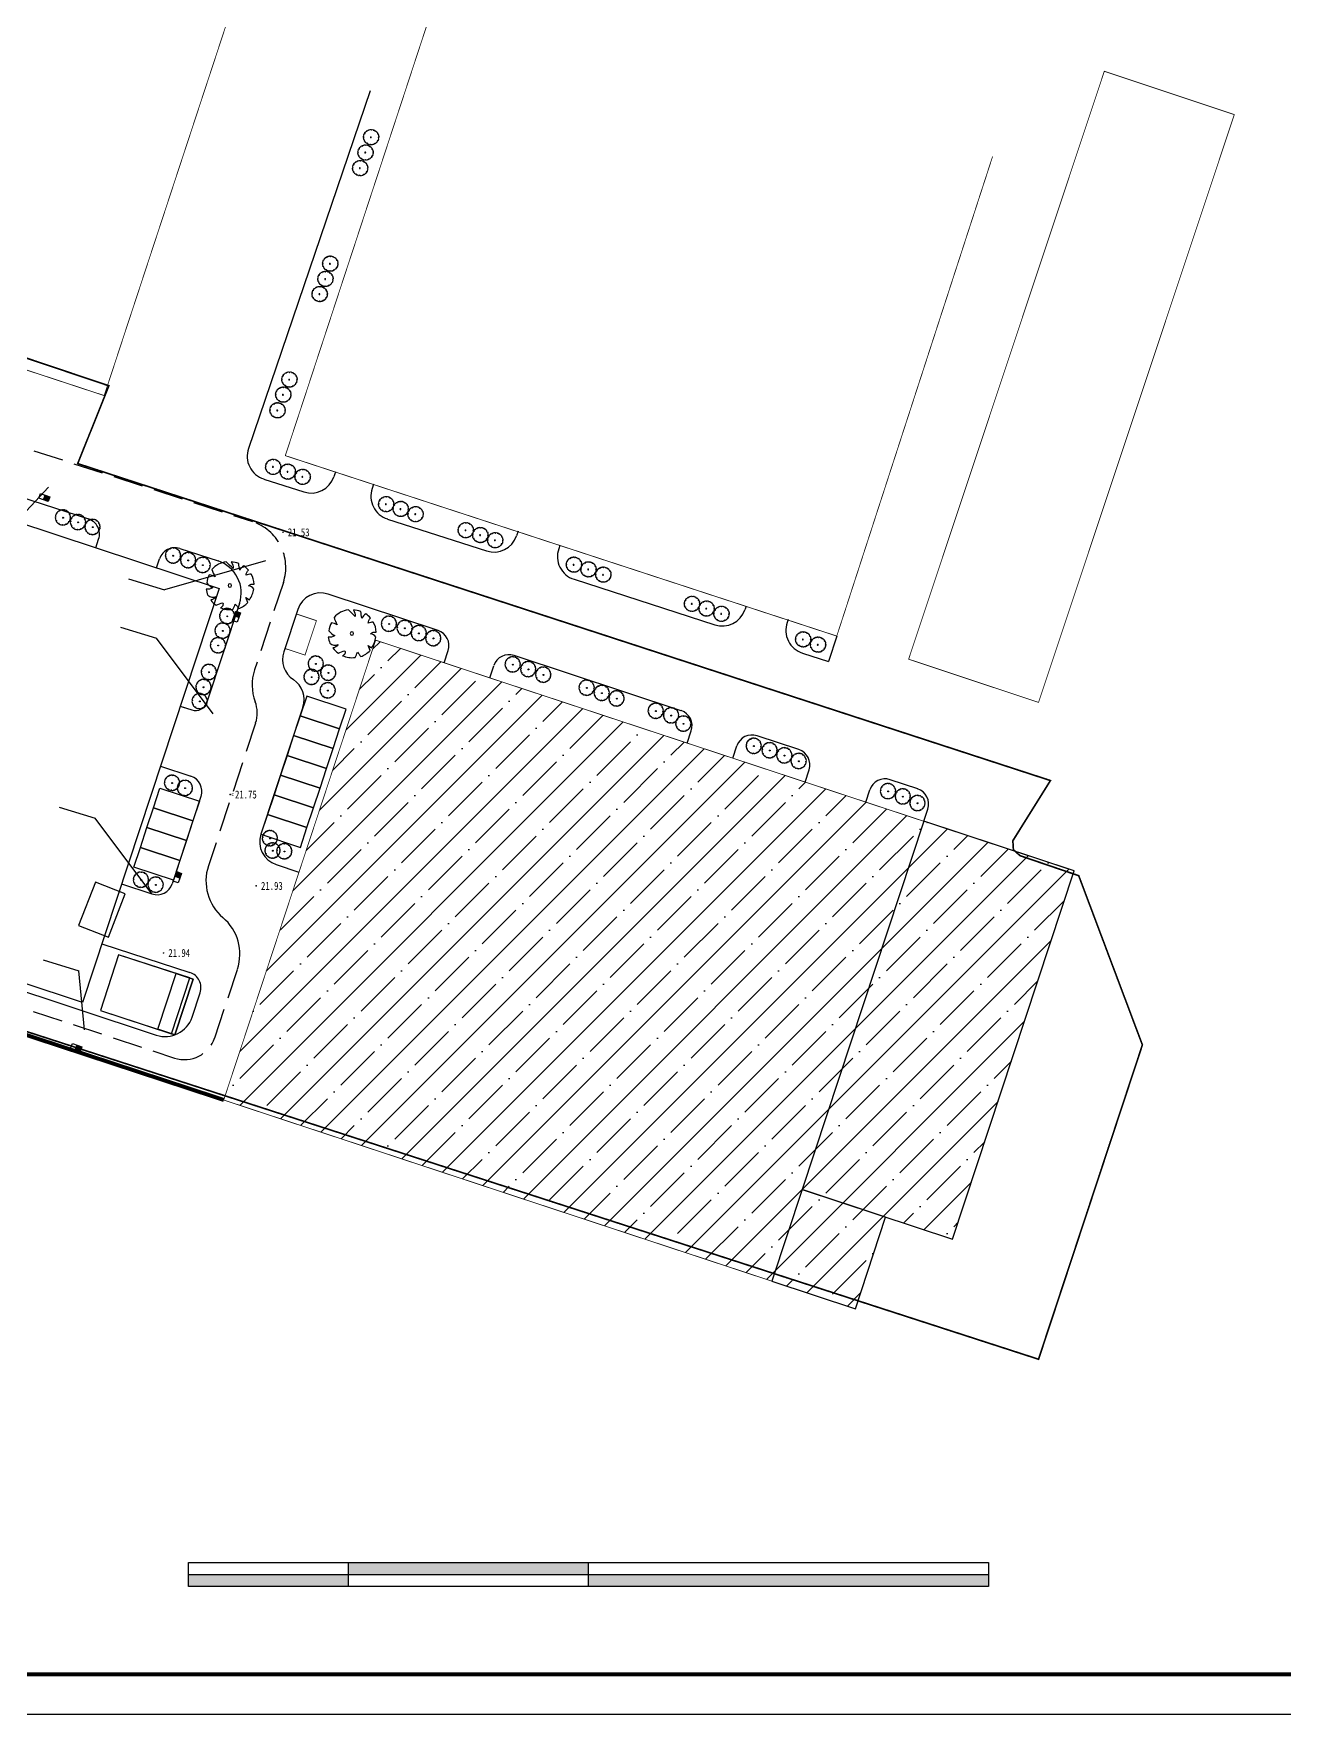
# Model space of a CAD drawing. Extents: x 422613 to 426483, y 3454133 to 3456790.
# Drawn here: x 424240.7 to 424397, y 3455771.7 to 3455981.7 of the extents above; entities that cross this region are included whole.
import ezdxf
from ezdxf.enums import TextEntityAlignment as Align

# ---------------------------------------------------------------- set-up
doc = ezdxf.new("R2010")
doc.units = 0
doc.header["$LTSCALE"] = 0.5
doc.header["$PDSIZE"] = 0.2
doc.linetypes.add('ACAD_ISO10W100', pattern=[18, 12, -3, 0, -3])
doc.linetypes.add('DASH', pattern=[0.35, 0.25, -0.1])
doc.layers.get('0').update_dxf_attribs({"linetype": 'CONTINUOUS'})
for name, color, linetype in [('0 - 新建建筑', 7, 'CONTINUOUS'), ('0 - 绿化2', 74, 'CONTINUOUS'), ('0 - 规划--用地红线', 6, 'CONTINUOUS'), ('AXIS_外部', 171, 'CONTINUOUS'), ('DIM_雨水', 3, 'CONTINUOUS'), ('GCD', 1, 'CONTINUOUS'), ('JMD', 6, 'CONTINUOUS'), ('LV', 8, 'CONTINUOUS'), ('PKNG-TSRP', 83, 'CONTINUOUS'), ('TK', 7, 'CONTINUOUS'), ('TREE', 3, 'CONTINUOUS'), ('TWT_雨水口', 4, 'CONTINUOUS'), ('ZDH', 1, 'CONTINUOUS'), ('围墙线', 32, 'CONTINUOUS')]:
    doc.layers.add(name, color=color, linetype=linetype)
doc.styles.get("Standard").update_dxf_attribs({"font": 'rs.shx', "bigfont": 'hztxt.shx'})
doc.styles.add('宋体', font='')
doc.styles.add('正等线体', font='simhei.ttf')
doc.styles.get('宋体').set_extended_font_data('SimSun')
doc.linetypes.add('FENCELINE2', pattern='A,0.25,-0.1,[132,ltypeshp.shx,S=0.1,R=0,X=-0.1,Y=0],-0.1,1', length=1.45)

# ---------------------------------------------------------------- blocks, each defined once
blk = doc.blocks.new('$plan$00003853')
at = {"layer": '0 - 绿化2', "color": 8}
blk.add_lwpolyline([(227, 1020, -0.064779), (482, 928, -0.140502), (396, 691, 0.022693), (675, 782, -0.079452), (887, 533, 0.167891), (592, 468, 0.027315), (999, 345, -0.172277), (998, -362, -0.066723), (654, -389, -0.062305), (849, -572, -0.091342), (592, -836, -0.143439), (285, -705, 0.213293), (366, -986, -0.068191), (89, -1047, -0.278754), (-132, -757, 0.22121), (-146, -1029, -0.081068), (-464, -929, 0.034822), (-501, -626, 0.431768), (-644, -818, -0.134445), (-967, -375, -0.054829), (-808, -178, 0.035323), (-1051, -141, -0.115847), (-1001, 342), (-767, 368), (-931, 457, -0.12079), (-611, 836, -0.192954), (-378, 705, 0.24867), (-432, 953, -0.109754), (15, 1047, -0.045563), (77, 823, 0.166126)], format="xyb", close=True, dxfattribs=at)
blk.add_circle((13, -7), 75.6, dxfattribs=at)
blk = doc.blocks.new('BRANCHD', base_point=(0.5, 0.5))
for p, q in [((0.95, 0.74), (0.93, 0.75)), ((0.96, 0.69), (0.95, 0.74)), ((0.97, 0.69), (0.96, 0.69)), ((0.99, 0.67), (0.97, 0.69)), ((0.97, 0.59), (0.99, 0.59)), ((0.97, 0.57), (0.97, 0.59)), ((1.01, 0.55), (0.97, 0.57)), ((0.98, 0.65), (0.99, 0.67)), ((1, 0.62), (0.98, 0.65)), ((0.99, 0.59), (1, 0.62)), ((1, 0.5), (1.01, 0.52)), ((1.01, 0.52), (1.01, 0.55))]:
    blk.add_line(p, q)
blk = doc.blocks.new('M_F16')
at = {"xscale": 1016, "yscale": 1016, "zscale": 1016}
for rotation in [150, 180, 120, 90, 59.99999999999999, 30, 330.0000000000001, 210, 240, 270, 300.0000000000001]:
    blk.add_blockref('BRANCHD', (3, 9), dxfattribs=dict(at, rotation=rotation))
blk.add_blockref('BRANCHD', (3, 9), dxfattribs=at)
at = {"width": 0.8, "flags": 9}
for tag in ['YSIZE', 'XSIZE']:
    blk.add_attdef(tag, (0, 0), '', height=0.2, dxfattribs=at)
blk = doc.blocks.new('SHU1')
at = {"layer": 'LV'}
for radius in [137, 92.1]:
    blk.add_circle((214, 644), radius, dxfattribs=at)
at = {"layer": 'LV', "xscale": 4.5, "yscale": 4.5, "zscale": 4.5}
blk.add_blockref('M_F16', (267, 678), dxfattribs=at)
blk = doc.blocks.new('GC200')
at = {"linetype": 'Continuous', "const_width": 0.2, "flags": 128}
blk.add_lwpolyline([(-0.1, 0, 1), (0.1, 0, 1)], format="xyb", close=True, dxfattribs=at)
blk = doc.blocks.new('A$C7F6F64A1')
h = blk.add_hatch(color=256)
h.paths.add_polyline_path([(20.95, 7.35), (0.95, 7.35), (0.95, 5.85), (20.95, 5.85)])
h.paths.add_polyline_path([(50.95, 8.85), (20.95, 8.85), (20.95, 7.35), (50.95, 7.35)])
h.paths.add_polyline_path([(100.95, 7.35), (50.95, 7.35), (50.95, 5.85), (100.95, 5.85)])
for p, q in [((0.95, 5.85), (0.95, 8.85)), ((20.95, 5.85), (20.95, 8.85)), ((50.95, 5.85), (50.95, 8.85)), ((0.95, 7.35), (100.95, 7.35))]:
    blk.add_line(p, q)
blk.add_lwpolyline([(0.95, 8.85), (100.95, 8.85), (100.95, 5.85), (0.95, 5.85)], close=True)
blk = doc.blocks.new('$TwtSys$00000424')
for p, q in [((-500, 250), (500, 250)), ((-500, -250), (-500, 250)), ((0, -250), (0, 250)), ((500, 250), (500, -250)), ((500, -250), (-500, -250))]:
    blk.add_line(p, q)
blk.add_solid([(0, 250), (500, 250), (0, -250), (500, -250)])
blk = doc.blocks.new('GeYuanFrame_84131745', base_point=(20.09, 4.53))
at = {"layer": 'TK'}
blk.add_lwpolyline([(20.09, 4.53), (20.09, 598.53), (861.09, 598.53), (861.09, 4.53)], close=True, dxfattribs=at)
at = {"layer": 'TK', "const_width": 1}
blk.add_lwpolyline([(45.09, 588.53), (851.09, 588.53), (851.09, 14.53), (45.09, 14.53)], close=True, dxfattribs=at)

msp = doc.modelspace()

# ---------------------------------------------------------------- hatches: boundary and pattern name
at = {"linetype": 'Continuous'}
h = msp.add_hatch(dxfattribs=at)
h.set_pattern_fill('ANSI35', color=8, scale=1.5, style=0)
h.set_pattern_definition([(45, (853.5734, 224.447), (-3.3675960454, 3.3675960454), []), (45, (856.941, 224.447), (-3.3675960454, 3.3675960454), [5.953125, -1.190625, 0, -1.190625])])
h.paths.add_polyline_path([(424283.46, 3455905.93), (424351.98, 3455883.29), (424332.99, 3455825.81), (424264.47, 3455848.45)])
h.paths.add_polyline_path([(424351.98, 3455883.29), (424370.78, 3455877.08), (424355.57, 3455831.04), (424347.2, 3455833.8), (424343.42, 3455822.37), (424332.99, 3455825.81)])

# ---------------------------------------------------------------- linework, layer by layer
at = {"color": 3, "linetype": 'Continuous'}
for p, q in [((424242.58, 3455925.07), (424236.45, 3455918.49)), ((424269.68, 3455915.85), (424257.07, 3455912.23)), ((424252.58, 3455913.59), (424257.07, 3455912.23)), ((424251.58, 3455907.54), (424256.06, 3455906.17)), ((424263.16, 3455896.7), (424256.06, 3455906.17)), ((424243.92, 3455885.04), (424248.41, 3455883.68)), ((424255.5, 3455874.21), (424248.41, 3455883.68)), ((424241.9, 3455865.97), (424246.38, 3455864.61)), ((424247.07, 3455857.24), (424246.38, 3455864.61))]:
    msp.add_line(p, q, dxfattribs=at)
at = {"color": 1, "linetype": 'Continuous', "flags": 128}
msp.add_lwpolyline([(424250.12, 3455937.72), (424122.1, 3455980.76), (424092.42, 3455906.29), (424220.29, 3455863.34), (424366.32, 3455816.05), (424379.3, 3455855.34), (424371.34, 3455876.49), (424364, 3455878.99), (424363.18, 3455879.74), (424363.11, 3455880.85), (424367.81, 3455888.38), (424246.22, 3455928)], close=True, dxfattribs=at)
at = {"layer": '0 - 新建建筑', "const_width": 0.1}
for points in [[(424187.68, 3456057.02), (424157.95, 3455966.63), (424249.53, 3455936.5), (424279.27, 3456026.89)], [(424299.22, 3456011.25), (424272.17, 3455928.99), (424341.1, 3455906.44), (424360.57, 3455966.37)]]:
    msp.add_lwpolyline(points, dxfattribs=at)
for points in [[(424350.08, 3455903.55), (424366.32, 3455898.15), (424390.79, 3455971.62), (424374.54, 3455977.03)], [(424273.55, 3455909.2), (424276.06, 3455908.37), (424274.63, 3455904.06), (424272.13, 3455904.89)], [(424283.46, 3455905.93), (424351.98, 3455883.29), (424332.99, 3455825.81), (424264.47, 3455848.45)], [(424351.98, 3455883.29), (424370.78, 3455877.08), (424355.57, 3455831.04), (424347.2, 3455833.8), (424343.42, 3455822.37), (424332.99, 3455825.81)]]:
    msp.add_lwpolyline(points, close=True, dxfattribs=at)
at = {"layer": '0 - 新建建筑'}
for points in [[(424217.87, 3455927.6), (424263.9, 3455912.39), (424246.81, 3455860.66), (424200.78, 3455875.87)], [(424251.32, 3455866.6), (424249.06, 3455859.62), (424258.36, 3455856.59), (424260.67, 3455863.57)], [(424258.53, 3455864.26), (424260.67, 3455863.57), (424258.36, 3455856.6), (424256.23, 3455857.29)]]:
    msp.add_lwpolyline(points, close=True, dxfattribs=at)
at = {"layer": '0 - 规划--用地红线', "color": 1, "linetype": 'ACAD_ISO10W100', "ltscale": 2, "const_width": 0.2}
msp.add_lwpolyline([(424250.12, 3455937.72), (424122.1, 3455980.76), (424092.42, 3455906.29), (424220.29, 3455863.34), (424366.32, 3455816.05), (424379.3, 3455855.34), (424371.34, 3455876.49), (424364, 3455878.99), (424363.18, 3455879.74), (424363.11, 3455880.85), (424367.81, 3455888.38), (424246.22, 3455928)], close=True, dxfattribs=at)
at = {"layer": '0 - 规划--用地红线', "color": 1, "linetype": 'ACAD_ISO10W100', "ltscale": 0.0005}
msp.add_lwpolyline([(424250.12, 3455937.72), (424122.1, 3455980.76), (424092.42, 3455906.29), (424220.29, 3455863.34), (424366.32, 3455816.05), (424379.3, 3455855.34), (424371.34, 3455876.49), (424364, 3455878.99), (424363.18, 3455879.74), (424363.11, 3455880.85), (424367.81, 3455888.38), (424246.22, 3455928)], close=True, dxfattribs=at)
at = {"layer": 'AXIS_外部', "color": 8}
for p, q in [((424282.78, 3455974.6), (424267.56, 3455929.89)), ((424278.44, 3455926.96), (424278.24, 3455926.35)), ((424236.19, 3455924.77), (424247.55, 3455921.09)), ((424269.48, 3455926.07), (424274.47, 3455924.46)), ((424283.2, 3455925.41), (424283.02, 3455924.9)), ((424284.94, 3455921.07), (424297.31, 3455917.08)), ((424248.48, 3455917.48), (424248.84, 3455918.56)), ((424301.27, 3455919.54), (424301.08, 3455918.96)), ((424256.08, 3455914.97), (424256.45, 3455916.11)), ((424258.97, 3455917.39), (424263.76, 3455915.83)), ((424306.48, 3455917.77), (424306.34, 3455917.36)), ((424291.26, 3455907.15), (424277.53, 3455911.69)), ((424308.26, 3455913.54), (424325.86, 3455907.85)), ((424266.45, 3455910.53), (424262.36, 3455898.16)), ((424273.74, 3455909.78), (424271.98, 3455904.45)), ((424329.76, 3455910.15), (424329.62, 3455909.73)), ((424335.01, 3455908.5), (424334.89, 3455908.13)), ((424341.1, 3455906.44), (424340.07, 3455903.25)), ((424292.03, 3455903.1), (424292.53, 3455904.63)), ((424321.64, 3455897.11), (424300.76, 3455904.02)), ((424336.8, 3455904.31), (424340.07, 3455903.25)), ((424297.73, 3455901.21), (424298.23, 3455902.74)), ((424259.04, 3455897.68), (424259.52, 3455897.52)), ((424259.04, 3455897.68), (424260.47, 3455897.21)), ((424274.38, 3455897.56), (424269.13, 3455881.66)), ((424322.41, 3455893.06), (424322.91, 3455894.59)), ((424336.36, 3455892.25), (424331.14, 3455893.98)), ((424328.11, 3455891.18), (424328.61, 3455892.71)), ((424256.57, 3455890.18), (424260.36, 3455888.92)), ((424337.13, 3455888.2), (424337.63, 3455889.72)), ((424344.73, 3455885.69), (424345.23, 3455887.22)), ((424351.21, 3455887.35), (424347.76, 3455888.49)), ((424261.63, 3455886.4), (424258.03, 3455875.48)), ((424351.98, 3455883.29), (424352.48, 3455884.82)), ((424271.03, 3455877.87), (424273.88, 3455876.93)), ((424203.12, 3455874.04), (424256.04, 3455856.56)), ((424251.7, 3455875.46), (424255.5, 3455874.21)), ((424249.22, 3455867.96), (424260.25, 3455864.39)), ((424260.53, 3455858.81), (424261.53, 3455861.86))]:
    msp.add_line(p, q, dxfattribs=at)
at = {"layer": 'AXIS_外部', "color": 8, "linetype": 'DASH', "ltscale": 30}
for p, q in [((424160.83, 3455955.51), (424268.08, 3455920.74)), ((424271.93, 3455913.15), (424268.32, 3455902.23)), ((424268.46, 3455895.57), (424262.56, 3455877.71)), ((424200.79, 3455872.71), (424258.31, 3455853.7)), ((424263.36, 3455856.24), (424266.19, 3455864.8))]:
    msp.add_line(p, q, dxfattribs=at)
at = {"layer": 'AXIS_外部', "color": 8}
for centre, radius, start, end in [((424270.4, 3455928.93), 3, 161.2009, 252.0837), ((424275.4, 3455927.31), 3, 252.0837, 341.2009), ((424285.86, 3455923.93), 3, 161.2009, 252.0837), ((424246.94, 3455919.18), 2, 341.7171, 72.0388), ((424298.24, 3455919.93), 3, 252.0837, 341.2009), ((424258.35, 3455915.48), 2, 72.0388, 161.7171), ((424309.18, 3455916.39), 3, 161.2009, 252.0837), ((424262.47, 3455911.84), 4.19, 341.7171, 72.0388), ((424276.59, 3455908.84), 3, 71.7171, 161.7171), ((424326.78, 3455910.7), 3, 252.0837, 341.2009), ((424337.73, 3455907.16), 3, 161.2009, 252.0837), ((424290.63, 3455905.25), 2, 341.7171, 71.7171), ((424274.83, 3455903.51), 3, 161.7171, 236.647), ((424300.13, 3455902.12), 2, 71.7171, 161.7171), ((424271.53, 3455898.5), 3, 341.7171, 56.647), ((424260.94, 3455898.63), 1.5, 251.7171, 341.7171), ((424321.01, 3455895.22), 2, 341.7171, 71.7171), ((424330.51, 3455892.08), 2, 71.7171, 161.7171), ((424335.74, 3455890.35), 2, 341.7171, 71.7171), ((424259.74, 3455887.03), 2, 341.7171, 71.7171), ((424347.13, 3455886.59), 2, 71.7171, 161.7171), ((424350.58, 3455885.45), 2, 341.7171, 71.7171), ((424271.97, 3455880.72), 3, 161.7171, 251.7171), ((424256.13, 3455876.11), 2, 251.7171, 341.7171), ((424259.63, 3455862.49), 2, 341.7171, 72.0383), ((424257.15, 3455859.93), 3.55, 251.7171, 341.7171)]:
    msp.add_arc(centre, radius, start, end, dxfattribs=at)
at = {"layer": 'AXIS_外部', "color": 8, "linetype": 'DASH', "ltscale": 30}
for centre, radius, start, end in [((424266.23, 3455915.03), 6, 341.7171, 72.0388), ((424259.56, 3455857.5), 4, 251.7171, 341.7171)]:
    msp.add_arc(centre, radius, start, end, dxfattribs=at)
at = {"layer": 'AXIS_外部', "color": 8, "linetype": 'Continuous', "ltscale": 30}
for centre, radius, start, end in [((424274.02, 3455900.35), 6, 161.7171, 200.6393), ((424264.66, 3455896.83), 4, 341.7171, 20.6393)]:
    msp.add_arc(centre, radius, start, end, dxfattribs=at)
at = {"layer": 'AXIS_外部', "color": 8, "linetype": 'Continuous'}
for centre, start, end in [((424268.25, 3455875.83), 161.7171, 229.6928), ((424260.49, 3455866.68), 341.7171, 49.6928)]:
    msp.add_arc(centre, 6, start, end, dxfattribs=at)
at = {"layer": 'DIM_雨水'}
for points in [[(424260.57, 3455919.45, 0, 0, 0), (424255.68, 3455921.23, 0.427, 0, 0), (424254.18, 3455921.78, 0, 0, 0)], [(424256.56, 3455903.45, 0, 0, 0), (424258.33, 3455908.34, 0.427, 0, 0), (424258.88, 3455909.84, 0, 0, 0)], [(424250.51, 3455886.19, 0, 0, 0), (424252.29, 3455891.08, 0.427, 0, 0), (424252.84, 3455892.58, 0, 0, 0)]]:
    msp.add_lwpolyline(points, format="xyseb", dxfattribs=at)
at = {"layer": 'JMD', "linetype": 'Continuous', "flags": 128}
for points in [[(424351.98, 3455883.29), (424336.77, 3455837.25), (424355.57, 3455831.04), (424370.78, 3455877.08)], [(424347.2, 3455833.8), (424336.77, 3455837.25), (424332.99, 3455825.81), (424343.42, 3455822.37)]]:
    msp.add_lwpolyline(points, close=True, dxfattribs=at)
at = {"layer": 'JMD', "color": 250, "linetype": 'Continuous', "flags": 128}
for points in [[(424248.43, 3455875.67), (424246.34, 3455870.26), (424250.06, 3455868.82), (424252.15, 3455874.24)], [(424249.06, 3455859.62), (424257.96, 3455856.73), (424260.22, 3455863.72), (424251.32, 3455866.6)]]:
    msp.add_lwpolyline(points, close=True, dxfattribs=at)
at = {"layer": 'PKNG-TSRP', "color": 8}
for points in [[(424278.96, 3455894.84), (424279.77, 3455897.31), (424274.84, 3455898.94), (424274.02, 3455896.47)], [(424278.14, 3455892.37), (424278.96, 3455894.84), (424274.02, 3455896.47), (424273.2, 3455894)], [(424277.33, 3455889.9), (424278.14, 3455892.37), (424273.2, 3455894), (424272.39, 3455891.53)], [(424276.51, 3455887.43), (424277.33, 3455889.9), (424272.39, 3455891.53), (424271.57, 3455889.07)], [(424275.69, 3455884.97), (424276.51, 3455887.43), (424271.57, 3455889.07), (424270.76, 3455886.6)], [(424255.69, 3455884.97), (424256.5, 3455887.44), (424261.44, 3455885.81), (424260.62, 3455883.34)], [(424274.88, 3455882.5), (424275.69, 3455884.97), (424270.76, 3455886.6), (424269.94, 3455884.13)], [(424254.87, 3455882.5), (424255.69, 3455884.97), (424260.62, 3455883.34), (424259.81, 3455880.87)], [(424254.06, 3455880.03), (424254.87, 3455882.5), (424259.81, 3455880.87), (424258.99, 3455878.4)], [(424274.06, 3455880.03), (424274.88, 3455882.5), (424269.94, 3455884.13), (424269.13, 3455881.66)], [(424253.24, 3455877.57), (424254.06, 3455880.03), (424258.99, 3455878.4), (424258.18, 3455875.93)]]:
    msp.add_lwpolyline(points, close=True, dxfattribs=at)
at = {"layer": 'ZDH', "linetype": 'Continuous'}
msp.add_point((424265.28, 3455886.64, 21.75), dxfattribs=at)
at = {"layer": '围墙线', "color": 41, "linetype": 'FENCELINE2', "ltscale": 10, "const_width": 0.5}
msp.add_lwpolyline([(424264.48, 3455848.46), (424092.09, 3455905.18), (424111.21, 3455953.84)], dxfattribs=at)

# ---------------------------------------------------------------- block references
at = {"linetype": 'Continuous', "xscale": 0.5, "yscale": 0.5, "zscale": 0.5}
msp.add_blockref('GeYuanFrame_84131745', (424043.66, 3455771.66), dxfattribs=at)
msp.add_blockref('A$C7F6F64A1', (424259.1, 3455781.8))
at = {"layer": '0 - 绿化2', "xscale": 0.002879999999999999, "yscale": -0.00288, "zscale": 0.00288, "rotation": 118.0922593969319}
for p in [(424265.27, 3455912.73), (424280.53, 3455906.73)]:
    msp.add_blockref('$plan$00003853', p, dxfattribs=at)
at = {"layer": 'GCD', "linetype": 'Continuous'}
ref = msp.add_blockref('GC200', (424271.88, 3455919.41, 21.53), dxfattribs=dict(at, xscale=0.5, yscale=0.5, zscale=0.5))
ref.add_attrib('height', '21.53', dxfattribs={"color": 250, "linetype": 'Continuous', "height": 1, "style": '正等线体', "width": 0.8}).set_placement((424272.48, 3455919.41, 21.53), align=Align.MIDDLE_LEFT)
at = {"layer": 'GCD', "color": 250, "linetype": 'Continuous'}
ref = msp.add_blockref('GC200', (424265.28, 3455886.64, 21.75), dxfattribs=dict(at, xscale=0.5, yscale=0.5, zscale=0.5))
ref.add_attrib('height', '21.75', dxfattribs={"color": 250, "linetype": 'Continuous', "height": 1, "style": '正等线体', "width": 0.8}).set_placement((424265.88, 3455886.64, 21.75), align=Align.MIDDLE_LEFT)
ref = msp.add_blockref('GC200', (424268.53, 3455875.22, 21.93), dxfattribs=dict(at, xscale=0.5, yscale=0.5, zscale=0.5))
ref.add_attrib('height', '21.93', dxfattribs={"color": 250, "linetype": 'Continuous', "height": 1, "style": '正等线体', "width": 0.8}).set_placement((424269.13, 3455875.22, 21.93), align=Align.MIDDLE_LEFT)
ref = msp.add_blockref('GC200', (424256.95, 3455866.83, 21.94), dxfattribs=dict(at, xscale=0.5, yscale=0.5, zscale=0.5))
ref.add_attrib('height', '21.94', dxfattribs={"color": 250, "linetype": 'Continuous', "height": 1, "style": '正等线体', "width": 0.8}).set_placement((424257.55, 3455866.83, 21.94), align=Align.MIDDLE_LEFT)
at = {"layer": 'TREE', "extrusion": (4.65613e-15, -3.21018e-15, -1), "xscale": 0.0004110838609215419, "yscale": 0.0004110836464220474, "zscale": -0.0004110837350400002, "rotation": 113.2171385479635}
for p in [(-424282.58, 3455968.8, 0), (-424281.21, 3455964.94, 0), (-424281.88, 3455966.89, 0), (-424277.47, 3455953, 0), (-424276.87, 3455951.09, 0), (-424276.15, 3455949.2, 0), (-424272.37, 3455938.51, 0), (-424271.6, 3455936.63, 0), (-424270.88, 3455934.67, 0), (-424270.34, 3455927.6, 0), (-424272.16, 3455927, 0), (-424274.02, 3455926.35, 0), (-424284.46, 3455922.94, 0), (-424286.28, 3455922.34, 0), (-424288.13, 3455921.69, 0), (-424294.41, 3455919.68, 0), (-424296.23, 3455919.08, 0), (-424298.09, 3455918.43, 0), (-424307.93, 3455915.38, 0), (-424309.75, 3455914.79, 0), (-424311.6, 3455914.13, 0), (-424322.69, 3455910.48, 0), (-424324.51, 3455909.89, 0), (-424326.37, 3455909.23, 0), (-424336.58, 3455906.04, 0), (-424338.44, 3455905.38, 0)]:
    msp.add_blockref('SHU1', p, dxfattribs=at)
at = {"layer": 'TREE', "extrusion": (-5.65213e-15, 1.95544e-16, -1), "xscale": -0.0004110838609215419, "yscale": 0.0004110836464220474, "zscale": -0.0004110837350400002, "rotation": 283.3487091395381}
for p in [(-424244.63, 3455921.09), (-424246.51, 3455920.51), (-424248.33, 3455919.9), (-424258.4, 3455916.33), (-424260.28, 3455915.75), (-424262.1, 3455915.15), (-424265.16, 3455908.76), (-424264.59, 3455906.94), (-424285.38, 3455907.8), (-424287.35, 3455907.27), (-424289.11, 3455906.63), (-424264.02, 3455905.11), (-424290.92, 3455906), (-424276.24, 3455902.81), (-424300.85, 3455902.72), (-424302.79, 3455902.13), (-424262.2, 3455899.89), (-424262.87, 3455901.77), (-424275.7, 3455901.16), (-424277.79, 3455901.68), (-424304.67, 3455901.44), (-424310.09, 3455899.81), (-424261.72, 3455898.13), (-424277.73, 3455899.48), (-424311.98, 3455899.16), (-424313.83, 3455898.47), (-424318.73, 3455896.92), (-424320.65, 3455896.35), (-424322.18, 3455895.32), (-424330.98, 3455892.54), (-424332.96, 3455891.99), (-424334.8, 3455891.35), (-424336.59, 3455890.65), (-424258.27, 3455887.92), (-424259.88, 3455887.28), (-424347.76, 3455886.88), (-424349.61, 3455886.22), (-424351.44, 3455885.39), (-424270.5, 3455881), (-424270.83, 3455879.46), (-424272.3, 3455879.37), (-424254.38, 3455875.81), (-424256.22, 3455875.19)]:
    msp.add_blockref('SHU1', p, dxfattribs=at)
at = {"layer": 'TWT_雨水口', "xscale": 0.001248, "yscale": 0.001248, "zscale": 0.001248000000000001}
for p, rotation in [((424242.06, 3455923.75), 339.9326562177775), ((424266.07, 3455908.88, 0), 69.9326562177775), ((424258.68, 3455876.3), 69.9326562177775), ((424246.03, 3455855.02), 339.9326562177775)]:
    msp.add_blockref('$TwtSys$00000424', p, dxfattribs=dict(at, rotation=rotation))

# ---------------------------------------------------------------- texts
at = {"layer": 'ZDH', "linetype": 'Continuous', "style": '宋体'}
msp.add_text('c', height=0.5, dxfattribs=at).set_placement((424265.4, 3455886.45, 21.75))

doc.saveas('drawing.dxf')
